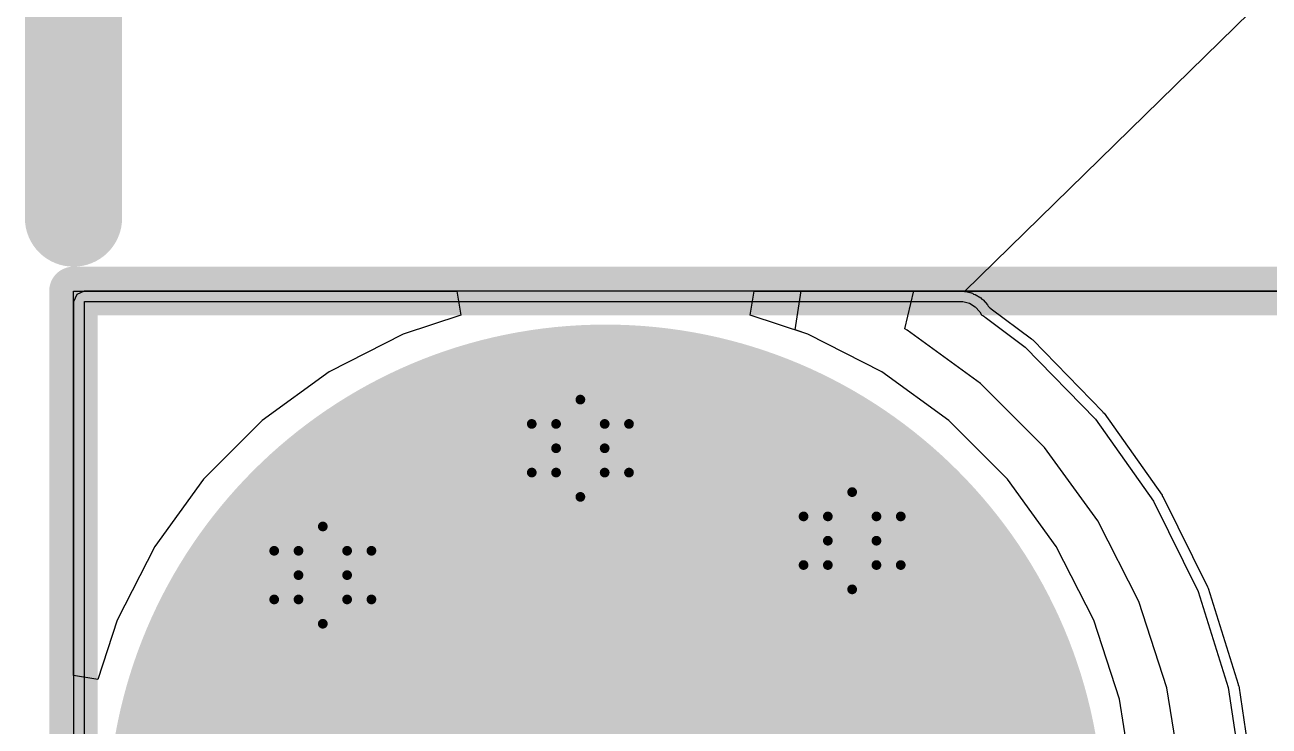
# Model space of a CAD drawing. Header units: inches. Extents: x -3 to 5437, y -3 to 5435.
# Drawn here: x -3.03 to 3.47, y 118.95 to 122.61 of the extents above; entities that cross this region are included whole.
import ezdxf

# ---------------------------------------------------------------- set-up
doc = ezdxf.new("R2010")
doc.units = ezdxf.units.IN
for name, color, linetype in [('Board Outline', 216, 'Continuous'), ('Bottom Layer', 5, 'Continuous'), ('Bottom Solder', 6, 'Continuous'), ('Dimensions', 6, 'Continuous'), ('Drill Drawing', 1, 'Continuous'), ('GND', 16, 'Continuous'), ('Multi-Layer', 9, 'Continuous'), ('Pad Holes', 156, 'Continuous'), ('PWR', 76, 'Continuous'), ('Top Layer', 1, 'Continuous'), ('Top Solder', 216, 'Continuous'), ('Via Holes', 16, 'Continuous')]:
    doc.layers.add(name, color=color, linetype=linetype)

msp = doc.modelspace()

# ---------------------------------------------------------------- hatches: boundary and pattern name
at = {"layer": 'Bottom Layer'}
h = msp.add_hatch(color=5, dxfattribs=at)
edge = h.paths.add_edge_path()
edge.add_arc((0.0026, 118.4435), 2.5, 0, 360)
h = msp.add_hatch(color=5, dxfattribs=at)
edge = h.paths.add_edge_path()
edge.add_arc((-0.1285, 120.3993), 0.3, 0, 360)
h = msp.add_hatch(color=5, dxfattribs=at)
edge = h.paths.add_edge_path()
edge.add_arc((1.2916, 119.9163), 0.3, 0, 360)
h = msp.add_hatch(color=5, dxfattribs=at)
edge = h.paths.add_edge_path()
edge.add_arc((-1.4743, 119.7367), 0.3, 0, 360)
at = {"layer": 'Bottom Solder'}
h = msp.add_hatch(color=6, dxfattribs=at)
edge = h.paths.add_edge_path()
edge.add_arc((0.0026, 118.4435), 2.6016, 0, 360)
h = msp.add_hatch(color=6, dxfattribs=at)
edge = h.paths.add_edge_path()
edge.add_arc((-0.1285, 120.3993), 0.15, 0, 360)
h = msp.add_hatch(color=6, dxfattribs=at)
edge = h.paths.add_edge_path()
edge.add_arc((1.2916, 119.9163), 0.15, 0, 360)
h = msp.add_hatch(color=6, dxfattribs=at)
edge = h.paths.add_edge_path()
edge.add_arc((-1.4743, 119.7367), 0.15, 0, 360)
at = {"layer": 'GND'}
h = msp.add_hatch(color=16, dxfattribs=at)
edge = h.paths.add_edge_path()
edge.add_arc((0.0026, 118.4435), 2.5, 0, 360)
h = msp.add_hatch(color=16, dxfattribs=at)
edge = h.paths.add_edge_path()
edge.add_arc((-0.1285, 120.3993), 0.3, 0, 360)
h = msp.add_hatch(color=16, dxfattribs=at)
edge = h.paths.add_edge_path()
edge.add_arc((1.2916, 119.9163), 0.3, 0, 360)
h = msp.add_hatch(color=16, dxfattribs=at)
edge = h.paths.add_edge_path()
edge.add_arc((-1.4743, 119.7367), 0.3, 0, 360)
at = {"layer": 'Multi-Layer'}
h = msp.add_hatch(color=9, dxfattribs=at)
edge = h.paths.add_edge_path()
edge.add_arc((0.0026, 118.4435), 2.5, 0, 360)
at = {"layer": 'Pad Holes'}
h = msp.add_hatch(color=7, dxfattribs=at)
edge = h.paths.add_edge_path()
edge.add_arc((0.0026, 118.4435), 1.55, 0, 360)
at = {"layer": 'PWR'}
h = msp.add_hatch(color=76, dxfattribs=at)
edge = h.paths.add_edge_path()
edge.add_arc((0.0026, 118.4435), 2.5, 0, 360)
h = msp.add_hatch(color=76, dxfattribs=at)
edge = h.paths.add_edge_path()
edge.add_arc((-0.1285, 120.3993), 0.3, 0, 360)
h = msp.add_hatch(color=76, dxfattribs=at)
edge = h.paths.add_edge_path()
edge.add_arc((1.2916, 119.9163), 0.3, 0, 360)
h = msp.add_hatch(color=76, dxfattribs=at)
edge = h.paths.add_edge_path()
edge.add_arc((-1.4743, 119.7367), 0.3, 0, 360)
at = {"layer": 'Top Layer'}
h = msp.add_hatch(color=1, dxfattribs=at)
edge = h.paths.add_edge_path()
edge.add_arc((0.0026, 118.4435), 2.5, 0, 360)
h = msp.add_hatch(color=1, dxfattribs=at)
edge = h.paths.add_edge_path()
edge.add_arc((-0.1285, 120.3993), 0.3, 0, 360)
h = msp.add_hatch(color=1, dxfattribs=at)
edge = h.paths.add_edge_path()
edge.add_arc((1.2916, 119.9163), 0.3, 0, 360)
h = msp.add_hatch(color=1, dxfattribs=at)
edge = h.paths.add_edge_path()
edge.add_arc((-1.4743, 119.7367), 0.3, 0, 360)
at = {"layer": 'Top Solder'}
h = msp.add_hatch(color=216, dxfattribs=at)
edge = h.paths.add_edge_path()
edge.add_arc((0.0026, 118.4435), 2.6016, 0, 360)
h = msp.add_hatch(color=216, dxfattribs=at)
edge = h.paths.add_edge_path()
edge.add_arc((-0.1285, 120.3993), 0.15, 0, 360)
h = msp.add_hatch(color=216, dxfattribs=at)
edge = h.paths.add_edge_path()
edge.add_arc((1.2916, 119.9163), 0.15, 0, 360)
h = msp.add_hatch(color=216, dxfattribs=at)
edge = h.paths.add_edge_path()
edge.add_arc((-1.4743, 119.7367), 0.15, 0, 360)
at = {"layer": 'Via Holes'}
h = msp.add_hatch(color=7, dxfattribs=at)
edge = h.paths.add_edge_path()
edge.add_arc((-0.1285, 120.3993), 0.15, 0, 360)
h = msp.add_hatch(color=7, dxfattribs=at)
edge = h.paths.add_edge_path()
edge.add_arc((1.2916, 119.9163), 0.15, 0, 360)
h = msp.add_hatch(color=7, dxfattribs=at)
edge = h.paths.add_edge_path()
edge.add_arc((-1.4743, 119.7367), 0.15, 0, 360)

# ---------------------------------------------------------------- linework, layer by layer
at = {"layer": 'Board Outline'}
for points in [[(-2.777, -2.7796, 0.254, 0.254, 0), (-2.777, 121.2205, 0.254, 0.254, 0)], [(-2.777, 121.2205, 0.254, 0.254, 0), (202.223, 121.2205, 0.254, 0.254, 0)]]:
    msp.add_lwpolyline(points, format="xyseb", dxfattribs=at)
msp.add_lwpolyline([(-2.8405, 121.2205, 0.127, 0.127, 1), (-2.7135, 121.2205, 0.127, 0.127, 1)], format="xyseb", close=True, dxfattribs=at)
msp.add_lwpolyline([(-2.8405, 121.2205, 0.127, 0.127, 1), (-2.7135, 121.2205, 0.127, 0.127, 1)], format="xyseb", close=True, dxfattribs=at)
at = {"layer": 'Bottom Layer'}
for p, q in [((-2.7769, 119.2119), (-2.7769, 121.2204)), ((-2.7769, 121.2204), (-0.7739, 121.2204)), ((-0.7739, 121.2204), (-0.7538, 121.0934)), ((0.7591, 121.0934), (0.7792, 121.2204)), ((0.7792, 121.2204), (39.2216, 121.2204)), ((-2.7197, 121.1658), (-1.4534, 121.1658)), ((-2.7197, 116.444), (-2.7197, 121.1658)), ((-1.4534, 121.1658), (1.853, 121.1658)), ((1.853, 121.1658), (1.8707, 121.1658)), ((1.8707, 121.1658), (1.9047, 121.1562)), ((1.9047, 121.1562), (1.9349, 121.1376)), ((1.9349, 121.1376), (1.9588, 121.1115)), ((-0.7538, 121.0934), (-1.0545, 120.9957)), ((1.0598, 120.9957), (0.7591, 121.0934)), ((1.9588, 121.1115), (1.9667, 121.0957)), ((1.9667, 121.0957), (1.9668, 121.0957)), ((1.9668, 121.0957), (1.9693, 121.0944)), ((1.9693, 121.0944), (1.9741, 121.0917)), ((1.9741, 121.0917), (1.9789, 121.0888)), ((1.9789, 121.0888), (1.9835, 121.0856)), ((1.9835, 121.0856), (1.9858, 121.0839)), ((1.9858, 121.0839), (2.1961, 120.9267)), ((-1.0545, 120.9957), (-1.4408, 120.7989)), ((1.4461, 120.7989), (1.0598, 120.9957)), ((2.1961, 120.9267), (2.5627, 120.5507)), ((-1.4408, 120.7989), (-1.7915, 120.5441)), ((1.7968, 120.5441), (1.4461, 120.7989)), ((-1.7915, 120.5441), (-2.098, 120.2376)), ((2.1033, 120.2376), (1.7968, 120.5441)), ((2.5627, 120.5507), (2.8664, 120.1221)), ((-2.098, 120.2376), (-2.3528, 119.8869)), ((2.3581, 119.8869), (2.1033, 120.2376)), ((2.8664, 120.1221), (3.0996, 119.6516)), ((-2.3528, 119.8869), (-2.5496, 119.5007)), ((2.5549, 119.5007), (2.3581, 119.8869)), ((3.0996, 119.6516), (3.2568, 119.1505)), ((-2.5496, 119.5007), (-2.6499, 119.1918)), ((2.6888, 119.0884), (2.5549, 119.5007)), ((-2.6499, 119.1918), (-2.7769, 119.2119)), ((3.2568, 119.1505), (3.3341, 118.631)), ((2.7507, 118.6975), (2.6888, 119.0884))]:
    msp.add_line(p, q, dxfattribs=at)
at = {"layer": 'Bottom Solder'}
for p, q in [((1.8779, 121.2178), (5436.9008, 5435.1662)), ((-2.7747, 121.1658), (-2.7585, 121.2047)), ((-2.7585, 121.2047), (-2.7197, 121.2208)), ((-2.7197, 121.2208), (-1.4534, 121.2208)), ((-1.4534, 121.2208), (1.8529, 121.2208)), ((1.8529, 121.2208), (1.8529, 121.2208)), ((1.8529, 121.2208), (1.8706, 121.2208)), ((1.8706, 121.2208), (1.8779, 121.2178)), ((1.8779, 121.2178), (1.8856, 121.2187)), ((1.8856, 121.2187), (1.9197, 121.2091)), ((1.9197, 121.2091), (1.9259, 121.2042)), ((1.9259, 121.2042), (1.9336, 121.203)), ((1.9336, 121.203), (1.9637, 121.1844)), ((1.9637, 121.1844), (1.9683, 121.1781)), ((-2.7747, 116.444), (-2.7747, 121.1658)), ((1.9683, 121.1781), (1.9754, 121.1748)), ((1.9754, 121.1748), (1.9993, 121.1487)), ((1.9993, 121.1487), (2.002, 121.1413)), ((2.002, 121.1413), (2.0079, 121.1362)), ((2.0079, 121.1362), (2.0088, 121.1344)), ((2.0088, 121.1344), (2.0099, 121.1342)), ((2.0099, 121.1342), (2.0145, 121.131)), ((2.0145, 121.131), (2.0152, 121.1299)), ((2.0152, 121.1299), (2.0165, 121.1296)), ((2.0165, 121.1296), (2.0187, 121.128)), ((2.0187, 121.128), (2.0187, 121.128)), ((2.0187, 121.128), (2.229, 120.9708)), ((2.229, 120.9708), (2.2313, 120.9669)), ((2.2313, 120.9669), (2.2355, 120.9651)), ((2.2355, 120.9651), (2.6021, 120.589)), ((2.6021, 120.589), (2.6038, 120.5848)), ((2.6038, 120.5848), (2.6076, 120.5824)), ((2.6076, 120.5824), (2.9112, 120.1539)), ((2.9112, 120.1539), (2.9122, 120.1495)), ((2.9122, 120.1495), (2.9156, 120.1466)), ((2.9156, 120.1466), (3.1489, 119.676)), ((3.1489, 119.676), (3.1492, 119.6715)), ((3.1492, 119.6715), (3.1521, 119.668)), ((3.1521, 119.668), (3.3093, 119.1669)), ((3.3093, 119.1669), (3.3089, 119.1624)), ((3.3089, 119.1624), (3.3112, 119.1586)), ((3.3112, 119.1586), (3.3885, 118.6391))]:
    msp.add_line(p, q, dxfattribs=at)
at = {"layer": 'Dimensions'}
msp.add_lwpolyline([(-2.777, 121.6015, 0.508, 0.508, 0), (-2.777, 131.318, 0.508, 0.508, 0)], format="xyseb", dxfattribs=at)
msp.add_lwpolyline([(-2.904, 121.6015, 0.254, 0.254, 1), (-2.65, 121.6015, 0.254, 0.254, 1)], format="xyseb", close=True, dxfattribs=at)
at = {"layer": 'Drill Drawing'}
for points in [[(-0.2555, 120.5263, 0.0508, 0.0508, 0), (-0.1285, 120.6533, 0.0508, 0.0508, 0)], [(-0.1285, 120.6533, 0.0508, 0.0508, 0), (-0.0015, 120.5263, 0.0508, 0.0508, 0)], [(-0.3825, 120.5263, 0.0508, 0.0508, 0), (-0.2555, 120.3993, 0.0508, 0.0508, 0)], [(-0.3825, 120.5263, 0.0508, 0.0508, 0), (-0.2555, 120.5263, 0.0508, 0.0508, 0)], [(-0.0015, 120.5263, 0.0508, 0.0508, 0), (0.1255, 120.5263, 0.0508, 0.0508, 0)], [(-0.0015, 120.3993, 0.0508, 0.0508, 0), (0.1255, 120.5263, 0.0508, 0.0508, 0)], [(-0.3825, 120.2723, 0.0508, 0.0508, 0), (-0.2555, 120.3993, 0.0508, 0.0508, 0)], [(-0.0015, 120.3993, 0.0508, 0.0508, 0), (0.1255, 120.2723, 0.0508, 0.0508, 0)], [(-0.3825, 120.2723, 0.0508, 0.0508, 0), (-0.2555, 120.2723, 0.0508, 0.0508, 0)], [(-0.2555, 120.2723, 0.0508, 0.0508, 0), (-0.1285, 120.1453, 0.0508, 0.0508, 0)], [(-0.1285, 120.1453, 0.0508, 0.0508, 0), (-0.0015, 120.2723, 0.0508, 0.0508, 0)], [(-0.0015, 120.2723, 0.0508, 0.0508, 0), (0.1255, 120.2723, 0.0508, 0.0508, 0)], [(1.1646, 120.0433, 0.0508, 0.0508, 0), (1.2916, 120.1703, 0.0508, 0.0508, 0)], [(1.2916, 120.1703, 0.0508, 0.0508, 0), (1.4186, 120.0433, 0.0508, 0.0508, 0)], [(-1.6013, 119.8637, 0.0508, 0.0508, 0), (-1.4743, 119.9907, 0.0508, 0.0508, 0)], [(-1.4743, 119.9907, 0.0508, 0.0508, 0), (-1.3473, 119.8637, 0.0508, 0.0508, 0)], [(1.0376, 120.0433, 0.0508, 0.0508, 0), (1.1646, 119.9163, 0.0508, 0.0508, 0)], [(1.0376, 120.0433, 0.0508, 0.0508, 0), (1.1646, 120.0433, 0.0508, 0.0508, 0)], [(1.4186, 120.0433, 0.0508, 0.0508, 0), (1.5456, 120.0433, 0.0508, 0.0508, 0)], [(1.4186, 119.9163, 0.0508, 0.0508, 0), (1.5456, 120.0433, 0.0508, 0.0508, 0)], [(-1.7283, 119.8637, 0.0508, 0.0508, 0), (-1.6013, 119.7367, 0.0508, 0.0508, 0)], [(-1.7283, 119.8637, 0.0508, 0.0508, 0), (-1.6013, 119.8637, 0.0508, 0.0508, 0)], [(-1.3473, 119.8637, 0.0508, 0.0508, 0), (-1.2203, 119.8637, 0.0508, 0.0508, 0)], [(-1.3473, 119.7367, 0.0508, 0.0508, 0), (-1.2203, 119.8637, 0.0508, 0.0508, 0)], [(1.0376, 119.7893, 0.0508, 0.0508, 0), (1.1646, 119.9163, 0.0508, 0.0508, 0)], [(1.4186, 119.9163, 0.0508, 0.0508, 0), (1.5456, 119.7893, 0.0508, 0.0508, 0)], [(-1.7283, 119.6097, 0.0508, 0.0508, 0), (-1.6013, 119.7367, 0.0508, 0.0508, 0)], [(-1.3473, 119.7367, 0.0508, 0.0508, 0), (-1.2203, 119.6097, 0.0508, 0.0508, 0)], [(1.0376, 119.7893, 0.0508, 0.0508, 0), (1.1646, 119.7893, 0.0508, 0.0508, 0)], [(1.1646, 119.7893, 0.0508, 0.0508, 0), (1.2916, 119.6623, 0.0508, 0.0508, 0)], [(1.2916, 119.6623, 0.0508, 0.0508, 0), (1.4186, 119.7893, 0.0508, 0.0508, 0)], [(1.4186, 119.7893, 0.0508, 0.0508, 0), (1.5456, 119.7893, 0.0508, 0.0508, 0)], [(-1.7283, 119.6097, 0.0508, 0.0508, 0), (-1.6013, 119.6097, 0.0508, 0.0508, 0)], [(-1.6013, 119.6097, 0.0508, 0.0508, 0), (-1.4743, 119.4827, 0.0508, 0.0508, 0)], [(-1.4743, 119.4827, 0.0508, 0.0508, 0), (-1.3473, 119.6097, 0.0508, 0.0508, 0)], [(-1.3473, 119.6097, 0.0508, 0.0508, 0), (-1.2203, 119.6097, 0.0508, 0.0508, 0)]]:
    msp.add_lwpolyline(points, format="xyseb", dxfattribs=at)
for points in [[(-0.1412, 120.6533, 0.0254, 0.0254, 1), (-0.1158, 120.6533, 0.0254, 0.0254, 1)], [(-0.1412, 120.6533, 0.0254, 0.0254, 1), (-0.1158, 120.6533, 0.0254, 0.0254, 1)], [(-0.3952, 120.5263, 0.0254, 0.0254, 1), (-0.3698, 120.5263, 0.0254, 0.0254, 1)], [(-0.3952, 120.5263, 0.0254, 0.0254, 1), (-0.3698, 120.5263, 0.0254, 0.0254, 1)], [(-0.2682, 120.5263, 0.0254, 0.0254, 1), (-0.2428, 120.5263, 0.0254, 0.0254, 1)], [(-0.2682, 120.5263, 0.0254, 0.0254, 1), (-0.2428, 120.5263, 0.0254, 0.0254, 1)], [(-0.0142, 120.5263, 0.0254, 0.0254, 1), (0.0112, 120.5263, 0.0254, 0.0254, 1)], [(-0.0142, 120.5263, 0.0254, 0.0254, 1), (0.0112, 120.5263, 0.0254, 0.0254, 1)], [(0.1128, 120.5263, 0.0254, 0.0254, 1), (0.1382, 120.5263, 0.0254, 0.0254, 1)], [(0.1128, 120.5263, 0.0254, 0.0254, 1), (0.1382, 120.5263, 0.0254, 0.0254, 1)], [(-0.2682, 120.3993, 0.0254, 0.0254, 1), (-0.2428, 120.3993, 0.0254, 0.0254, 1)], [(-0.2682, 120.3993, 0.0254, 0.0254, 1), (-0.2428, 120.3993, 0.0254, 0.0254, 1)], [(-0.0142, 120.3993, 0.0254, 0.0254, 1), (0.0112, 120.3993, 0.0254, 0.0254, 1)], [(-0.0142, 120.3993, 0.0254, 0.0254, 1), (0.0112, 120.3993, 0.0254, 0.0254, 1)], [(-0.3952, 120.2723, 0.0254, 0.0254, 1), (-0.3698, 120.2723, 0.0254, 0.0254, 1)], [(-0.3952, 120.2723, 0.0254, 0.0254, 1), (-0.3698, 120.2723, 0.0254, 0.0254, 1)], [(-0.2682, 120.2723, 0.0254, 0.0254, 1), (-0.2428, 120.2723, 0.0254, 0.0254, 1)], [(-0.2682, 120.2723, 0.0254, 0.0254, 1), (-0.2428, 120.2723, 0.0254, 0.0254, 1)], [(-0.0142, 120.2723, 0.0254, 0.0254, 1), (0.0112, 120.2723, 0.0254, 0.0254, 1)], [(-0.0142, 120.2723, 0.0254, 0.0254, 1), (0.0112, 120.2723, 0.0254, 0.0254, 1)], [(0.1128, 120.2723, 0.0254, 0.0254, 1), (0.1382, 120.2723, 0.0254, 0.0254, 1)], [(0.1128, 120.2723, 0.0254, 0.0254, 1), (0.1382, 120.2723, 0.0254, 0.0254, 1)], [(-0.1412, 120.1453, 0.0254, 0.0254, 1), (-0.1158, 120.1453, 0.0254, 0.0254, 1)], [(-0.1412, 120.1453, 0.0254, 0.0254, 1), (-0.1158, 120.1453, 0.0254, 0.0254, 1)], [(1.2789, 120.1703, 0.0254, 0.0254, 1), (1.3043, 120.1703, 0.0254, 0.0254, 1)], [(1.2789, 120.1703, 0.0254, 0.0254, 1), (1.3043, 120.1703, 0.0254, 0.0254, 1)], [(-1.487, 119.9907, 0.0254, 0.0254, 1), (-1.4616, 119.9907, 0.0254, 0.0254, 1)], [(-1.487, 119.9907, 0.0254, 0.0254, 1), (-1.4616, 119.9907, 0.0254, 0.0254, 1)], [(1.0249, 120.0433, 0.0254, 0.0254, 1), (1.0503, 120.0433, 0.0254, 0.0254, 1)], [(1.0249, 120.0433, 0.0254, 0.0254, 1), (1.0503, 120.0433, 0.0254, 0.0254, 1)], [(1.1519, 120.0433, 0.0254, 0.0254, 1), (1.1773, 120.0433, 0.0254, 0.0254, 1)], [(1.1519, 120.0433, 0.0254, 0.0254, 1), (1.1773, 120.0433, 0.0254, 0.0254, 1)], [(1.4059, 120.0433, 0.0254, 0.0254, 1), (1.4313, 120.0433, 0.0254, 0.0254, 1)], [(1.4059, 120.0433, 0.0254, 0.0254, 1), (1.4313, 120.0433, 0.0254, 0.0254, 1)], [(1.5329, 120.0433, 0.0254, 0.0254, 1), (1.5583, 120.0433, 0.0254, 0.0254, 1)], [(1.5329, 120.0433, 0.0254, 0.0254, 1), (1.5583, 120.0433, 0.0254, 0.0254, 1)], [(-1.741, 119.8637, 0.0254, 0.0254, 1), (-1.7156, 119.8637, 0.0254, 0.0254, 1)], [(-1.741, 119.8637, 0.0254, 0.0254, 1), (-1.7156, 119.8637, 0.0254, 0.0254, 1)], [(-1.614, 119.8637, 0.0254, 0.0254, 1), (-1.5886, 119.8637, 0.0254, 0.0254, 1)], [(-1.614, 119.8637, 0.0254, 0.0254, 1), (-1.5886, 119.8637, 0.0254, 0.0254, 1)], [(-1.36, 119.8637, 0.0254, 0.0254, 1), (-1.3346, 119.8637, 0.0254, 0.0254, 1)], [(-1.36, 119.8637, 0.0254, 0.0254, 1), (-1.3346, 119.8637, 0.0254, 0.0254, 1)], [(-1.233, 119.8637, 0.0254, 0.0254, 1), (-1.2076, 119.8637, 0.0254, 0.0254, 1)], [(-1.233, 119.8637, 0.0254, 0.0254, 1), (-1.2076, 119.8637, 0.0254, 0.0254, 1)], [(1.1519, 119.9163, 0.0254, 0.0254, 1), (1.1773, 119.9163, 0.0254, 0.0254, 1)], [(1.1519, 119.9163, 0.0254, 0.0254, 1), (1.1773, 119.9163, 0.0254, 0.0254, 1)], [(1.4059, 119.9163, 0.0254, 0.0254, 1), (1.4313, 119.9163, 0.0254, 0.0254, 1)], [(1.4059, 119.9163, 0.0254, 0.0254, 1), (1.4313, 119.9163, 0.0254, 0.0254, 1)], [(-1.614, 119.7367, 0.0254, 0.0254, 1), (-1.5886, 119.7367, 0.0254, 0.0254, 1)], [(-1.614, 119.7367, 0.0254, 0.0254, 1), (-1.5886, 119.7367, 0.0254, 0.0254, 1)], [(-1.36, 119.7367, 0.0254, 0.0254, 1), (-1.3346, 119.7367, 0.0254, 0.0254, 1)], [(-1.36, 119.7367, 0.0254, 0.0254, 1), (-1.3346, 119.7367, 0.0254, 0.0254, 1)], [(1.0249, 119.7893, 0.0254, 0.0254, 1), (1.0503, 119.7893, 0.0254, 0.0254, 1)], [(1.0249, 119.7893, 0.0254, 0.0254, 1), (1.0503, 119.7893, 0.0254, 0.0254, 1)], [(1.1519, 119.7893, 0.0254, 0.0254, 1), (1.1773, 119.7893, 0.0254, 0.0254, 1)], [(1.1519, 119.7893, 0.0254, 0.0254, 1), (1.1773, 119.7893, 0.0254, 0.0254, 1)], [(1.4059, 119.7893, 0.0254, 0.0254, 1), (1.4313, 119.7893, 0.0254, 0.0254, 1)], [(1.4059, 119.7893, 0.0254, 0.0254, 1), (1.4313, 119.7893, 0.0254, 0.0254, 1)], [(1.5329, 119.7893, 0.0254, 0.0254, 1), (1.5583, 119.7893, 0.0254, 0.0254, 1)], [(1.5329, 119.7893, 0.0254, 0.0254, 1), (1.5583, 119.7893, 0.0254, 0.0254, 1)], [(1.2789, 119.6623, 0.0254, 0.0254, 1), (1.3043, 119.6623, 0.0254, 0.0254, 1)], [(1.2789, 119.6623, 0.0254, 0.0254, 1), (1.3043, 119.6623, 0.0254, 0.0254, 1)], [(-1.741, 119.6097, 0.0254, 0.0254, 1), (-1.7156, 119.6097, 0.0254, 0.0254, 1)], [(-1.741, 119.6097, 0.0254, 0.0254, 1), (-1.7156, 119.6097, 0.0254, 0.0254, 1)], [(-1.614, 119.6097, 0.0254, 0.0254, 1), (-1.5886, 119.6097, 0.0254, 0.0254, 1)], [(-1.614, 119.6097, 0.0254, 0.0254, 1), (-1.5886, 119.6097, 0.0254, 0.0254, 1)], [(-1.36, 119.6097, 0.0254, 0.0254, 1), (-1.3346, 119.6097, 0.0254, 0.0254, 1)], [(-1.36, 119.6097, 0.0254, 0.0254, 1), (-1.3346, 119.6097, 0.0254, 0.0254, 1)], [(-1.233, 119.6097, 0.0254, 0.0254, 1), (-1.2076, 119.6097, 0.0254, 0.0254, 1)], [(-1.233, 119.6097, 0.0254, 0.0254, 1), (-1.2076, 119.6097, 0.0254, 0.0254, 1)], [(-1.487, 119.4827, 0.0254, 0.0254, 1), (-1.4616, 119.4827, 0.0254, 0.0254, 1)], [(-1.487, 119.4827, 0.0254, 0.0254, 1), (-1.4616, 119.4827, 0.0254, 0.0254, 1)]]:
    msp.add_lwpolyline(points, format="xyseb", close=True, dxfattribs=at)
at = {"layer": 'GND'}
for p, q in [((0.9936, 121.0173), (1.0257, 121.2205)), ((1.0257, 121.2205), (39.2216, 121.2205)), ((1.0598, 120.9957), (0.9936, 121.0173)), ((1.4461, 120.7989), (1.0598, 120.9957)), ((1.7968, 120.5441), (1.4461, 120.7989)), ((2.1033, 120.2376), (1.7968, 120.5441)), ((2.3581, 119.8869), (2.1033, 120.2376)), ((2.5549, 119.5007), (2.3581, 119.8869)), ((2.6888, 119.0884), (2.5549, 119.5007)), ((2.7507, 118.6975), (2.6888, 119.0884))]:
    msp.add_line(p, q, dxfattribs=at)
at = {"layer": 'PWR'}
for p, q in [((1.566, 121.0229), (1.6135, 121.2205)), ((1.6135, 121.2205), (39.2216, 121.2205)), ((1.5792, 121.0162), (1.566, 121.0229)), ((1.9622, 120.7379), (1.5792, 121.0162)), ((2.297, 120.4031), (1.9622, 120.7379)), ((2.5753, 120.02), (2.297, 120.4031)), ((2.7903, 119.5982), (2.5753, 120.02)), ((2.9366, 119.1479), (2.7903, 119.5982)), ((3.0106, 118.6802), (2.9366, 119.1479))]:
    msp.add_line(p, q, dxfattribs=at)
at = {"layer": 'Top Layer'}
for p, q in [((-2.7769, 119.2119), (-2.7769, 121.2204)), ((-2.7769, 121.2204), (-0.7739, 121.2204)), ((-0.7739, 121.2204), (-0.7538, 121.0934)), ((0.7591, 121.0934), (0.7792, 121.2204)), ((0.7792, 121.2204), (39.2216, 121.2204)), ((-2.7197, 121.1658), (-1.4536, 121.1658)), ((-2.7197, 116.444), (-2.7197, 121.1658)), ((-1.4536, 121.1658), (1.853, 121.1658)), ((1.853, 121.1658), (1.8707, 121.1658)), ((1.8707, 121.1658), (1.9047, 121.1562)), ((1.9047, 121.1562), (1.9349, 121.1376)), ((1.9349, 121.1376), (1.9588, 121.1115)), ((-0.7538, 121.0934), (-1.0545, 120.9957)), ((1.0598, 120.9957), (0.7591, 121.0934)), ((1.9588, 121.1115), (1.9668, 121.0957)), ((1.9668, 121.0957), (1.9693, 121.0944)), ((1.9693, 121.0944), (1.9741, 121.0917)), ((1.9741, 121.0917), (1.9789, 121.0888)), ((1.9789, 121.0888), (1.9835, 121.0856)), ((1.9835, 121.0856), (1.9858, 121.0839)), ((1.9858, 121.0839), (2.1961, 120.9267)), ((-1.0545, 120.9957), (-1.4408, 120.7989)), ((1.4461, 120.7989), (1.0598, 120.9957)), ((2.1961, 120.9267), (2.5627, 120.5507)), ((-1.4408, 120.7989), (-1.7915, 120.5441)), ((1.7968, 120.5441), (1.4461, 120.7989)), ((-1.7915, 120.5441), (-2.098, 120.2376)), ((2.1033, 120.2376), (1.7968, 120.5441)), ((2.5627, 120.5507), (2.8664, 120.1221)), ((-2.098, 120.2376), (-2.3528, 119.8869)), ((2.3581, 119.8869), (2.1033, 120.2376)), ((2.8664, 120.1221), (3.0996, 119.6516)), ((-2.3528, 119.8869), (-2.5496, 119.5007)), ((2.5549, 119.5007), (2.3581, 119.8869)), ((3.0996, 119.6516), (3.2568, 119.1505)), ((-2.5496, 119.5007), (-2.6499, 119.1918)), ((2.6888, 119.0884), (2.5549, 119.5007)), ((-2.6499, 119.1918), (-2.7769, 119.2119)), ((3.2568, 119.1505), (3.3342, 118.631)), ((2.7507, 118.6975), (2.6888, 119.0884))]:
    msp.add_line(p, q, dxfattribs=at)
at = {"layer": 'Top Solder'}
for p, q in [((1.8779, 121.2178), (5436.9008, 5435.1662)), ((-2.7747, 121.1658), (-2.7585, 121.2047)), ((-2.7585, 121.2047), (-2.7197, 121.2208)), ((-2.7197, 121.2208), (-1.4536, 121.2208)), ((-1.4536, 121.2208), (1.8529, 121.2208)), ((1.8529, 121.2208), (1.8529, 121.2208)), ((1.8529, 121.2208), (1.8706, 121.2208)), ((1.8706, 121.2208), (1.8779, 121.2178)), ((1.8779, 121.2178), (1.8856, 121.2188)), ((1.8856, 121.2188), (1.9197, 121.2091)), ((1.9197, 121.2091), (1.9259, 121.2042)), ((1.9259, 121.2042), (1.9336, 121.203)), ((1.9336, 121.203), (1.9637, 121.1844)), ((1.9637, 121.1844), (1.9683, 121.1781)), ((-2.7747, 116.444), (-2.7747, 121.1658)), ((1.9683, 121.1781), (1.9754, 121.1748)), ((1.9754, 121.1748), (1.9993, 121.1487)), ((1.9993, 121.1487), (2.002, 121.1413)), ((2.002, 121.1413), (2.0079, 121.1362)), ((2.0079, 121.1362), (2.0088, 121.1344)), ((2.0088, 121.1344), (2.0099, 121.1342)), ((2.0099, 121.1342), (2.0145, 121.131)), ((2.0145, 121.131), (2.0152, 121.1299)), ((2.0152, 121.1299), (2.0165, 121.1296)), ((2.0165, 121.1296), (2.0187, 121.128)), ((2.0187, 121.128), (2.0187, 121.128)), ((2.0187, 121.128), (2.229, 120.9708)), ((2.229, 120.9708), (2.2313, 120.9669)), ((2.2313, 120.9669), (2.2355, 120.9651)), ((2.2355, 120.9651), (2.6021, 120.589)), ((2.6021, 120.589), (2.6038, 120.5849)), ((2.6038, 120.5849), (2.6076, 120.5825)), ((2.6076, 120.5825), (2.9112, 120.1539)), ((2.9112, 120.1539), (2.9122, 120.1495)), ((2.9122, 120.1495), (2.9156, 120.1466)), ((2.9156, 120.1466), (3.1489, 119.676)), ((3.1489, 119.676), (3.1492, 119.6715)), ((3.1492, 119.6715), (3.1521, 119.668)), ((3.1521, 119.668), (3.3093, 119.1669)), ((3.3093, 119.1669), (3.3089, 119.1624)), ((3.3089, 119.1624), (3.3112, 119.1586)), ((3.3112, 119.1586), (3.3885, 118.6391))]:
    msp.add_line(p, q, dxfattribs=at)

doc.saveas('drawing.dxf')
